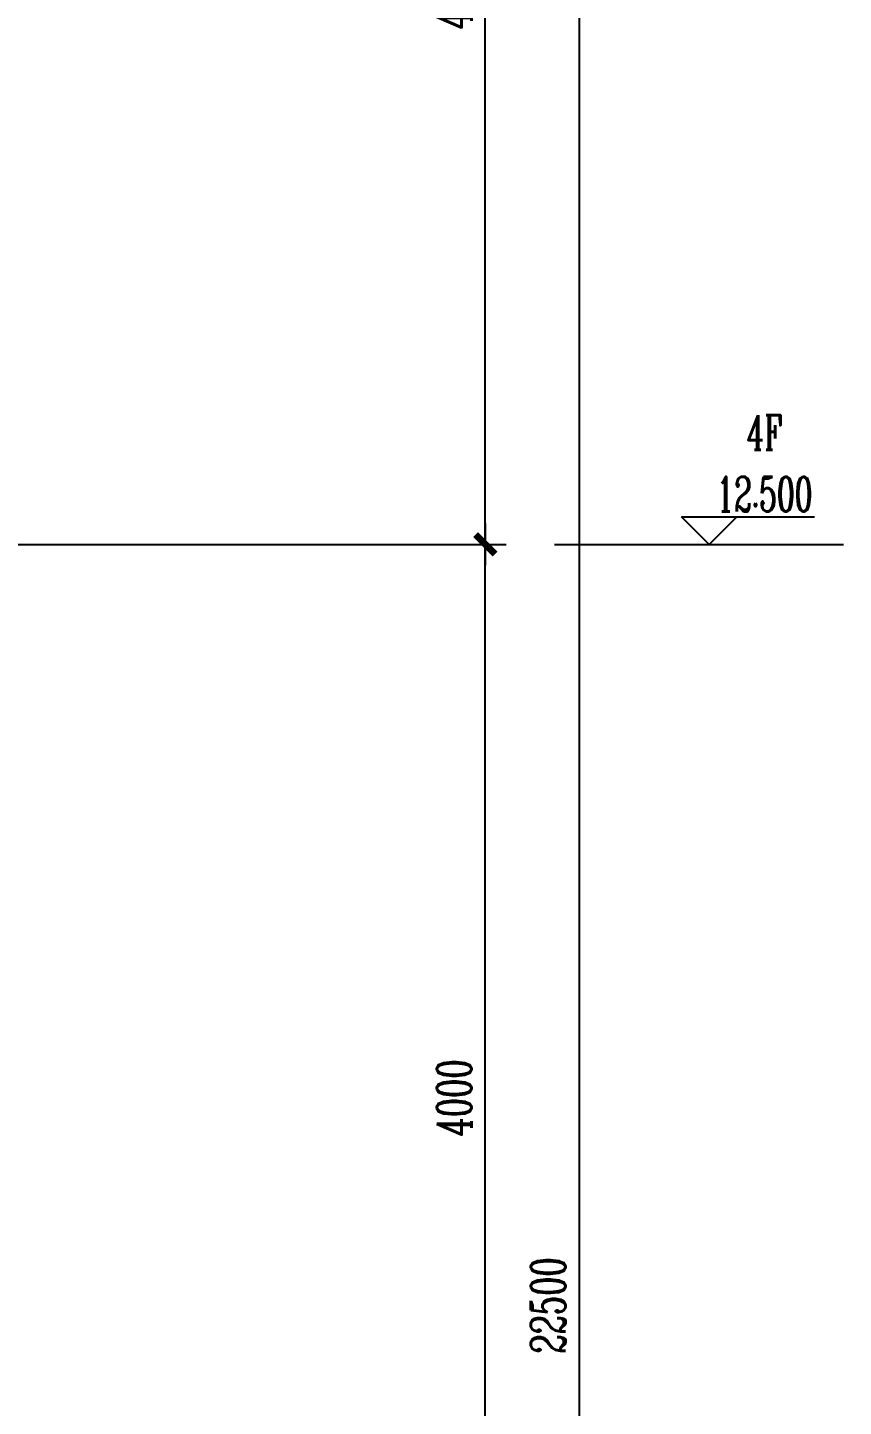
# Model space of a CAD drawing. Extents: x -345393 to -54719, y 203828 to 476815.
# Drawn here: x -227621 to -224675, y 241278 to 246260 of the extents above; entities that cross this region are included whole.
import ezdxf
from ezdxf.enums import TextEntityAlignment as Align

# ---------------------------------------------------------------- set-up
doc = ezdxf.new("R2010")
doc.units = 0
doc.header["$LTSCALE"] = 1000
doc.header["$MEASUREMENT"] = 0
doc.layers.get('0').update_dxf_attribs({"color": 252, "linetype": 'CONTINUOUS'})
doc.layers.get('Defpoints').update_dxf_attribs({"color": 252, "linetype": 'CONTINUOUS'})
for name, color, linetype in [('AXIS', 252, 'CONTINUOUS'), ('DIM_ELEV', 252, 'CONTINUOUS'), ('暖通-风-标注', 160, 'CONTINUOUS')]:
    doc.layers.add(name, color=color, linetype=linetype)
doc.styles.add('HZ-ZGBZ', font='romanc.shx', dxfattribs={"width": 0.65, "bigfont": '0hztxt.shx'})
doc.dimstyles.new('暖-标注50', dxfattribs={"dimscale": 0.5, "dimtxt": 250, "dimasz": 1, "dimexe": 150, "dimexo": 150, "dimgap": 100, "dimtad": 1, "dimdec": 0, "dimdsep": 46, "dimtxsty": 'HZ-ZGBZ', "dimblk": '_DIMX', "dimcen": 0.09, "dimclrt": 7, "dimadec": 0, "dimazin": 0, "dimtfac": 1, "dimtdec": 0, "dimtix": 1, "dimtmove": 2, "dimatfit": 3, "dimldrblk": '_DIMX', "dimfxl": 0, "dimtolj": 1, "dimtzin": 0, "dimarcsym": 0})

# ---------------------------------------------------------------- blocks, each defined once
blk = doc.blocks.new('_DIMX')
blk.add_line((-150, 0), (150, 0))
at = {"const_width": 50}
blk.add_lwpolyline([(-70, -70), (70, 70)], dxfattribs=at)
blk = doc.blocks.new('*D354')
at = {"layer": 'Defpoints', "color": 0}
for p in [(-227902.4, 244393.1), (-225968.1, 244393.1), (-227902.4, 240393.1)]:
    blk.add_point(p, dxfattribs=at)
at = {"layer": '暖通-风-标注', "color": 0, "lineweight": -2}
for p, q in [((-227827.4, 244393.1), (-225893.1, 244393.1)), ((-225968.1, 240393.6), (-225968.1, 244392.6)), ((-227827.4, 240393.1), (-225893.1, 240393.1))]:
    blk.add_line(p, q, dxfattribs=at)
at = {"layer": '暖通-风-标注', "color": 0, "lineweight": -2, "xscale": 0.5, "yscale": 0.5, "zscale": 0.5}
for p, rotation in [((-225968.1, 244393.1), 90), ((-225968.1, 240393.1), 270)]:
    blk.add_blockref('_DIMX', p, dxfattribs=dict(at, rotation=rotation))
at = {"layer": '暖通-风-标注', "color": 7, "insert": (-226080.6, 242393.1), "char_height": 125, "attachment_point": 5, "rotation": 90, "style": 'HZ-ZGBZ'}
blk.add_mtext('\\A1;4000', dxfattribs=at)
blk = doc.blocks.new('*D355')
at = {"layer": 'Defpoints', "color": 0}
for p in [(-227902.4, 248393.1), (-225968.1, 248393.1), (-227902.4, 244393.1)]:
    blk.add_point(p, dxfattribs=at)
at = {"layer": '暖通-风-标注', "color": 0, "lineweight": -2}
for p, q in [((-227827.4, 248393.1), (-225893.1, 248393.1)), ((-225968.1, 244393.6), (-225968.1, 248392.6)), ((-227827.4, 244393.1), (-225893.1, 244393.1))]:
    blk.add_line(p, q, dxfattribs=at)
at = {"layer": '暖通-风-标注', "color": 0, "lineweight": -2, "xscale": 0.5, "yscale": 0.5, "zscale": 0.5}
for p, rotation in [((-225968.1, 248393.1), 90), ((-225968.1, 244393.1), 270)]:
    blk.add_blockref('_DIMX', p, dxfattribs=dict(at, rotation=rotation))
at = {"layer": '暖通-风-标注', "color": 7, "insert": (-226080.6, 246393.1), "char_height": 125, "attachment_point": 5, "rotation": 90, "style": 'HZ-ZGBZ'}
blk.add_mtext('\\A1;4000', dxfattribs=at)
blk = doc.blocks.new('*D357')
at = {"layer": 'Defpoints', "color": 0}
for p in [(-227990.7, 252893.1), (-225628.5, 252893.1), (-227990.7, 230393.1)]:
    blk.add_point(p, dxfattribs=at)
at = {"layer": '暖通-风-标注', "color": 0, "lineweight": -2}
for p, q in [((-227915.7, 252893.1), (-225553.5, 252893.1)), ((-225628.5, 230393.6), (-225628.5, 252892.6)), ((-227915.7, 230393.1), (-225553.5, 230393.1))]:
    blk.add_line(p, q, dxfattribs=at)
at = {"layer": '暖通-风-标注', "color": 0, "lineweight": -2, "xscale": 0.5, "yscale": 0.5, "zscale": 0.5}
for p, rotation in [((-225628.5, 252893.1), 90), ((-225628.5, 230393.1), 270)]:
    blk.add_blockref('_DIMX', p, dxfattribs=dict(at, rotation=rotation))
at = {"layer": '暖通-风-标注', "color": 7, "insert": (-225741, 241643.1), "char_height": 125, "attachment_point": 5, "rotation": 90, "style": 'HZ-ZGBZ'}
blk.add_mtext('\\A1;22500', dxfattribs=at)

msp = doc.modelspace()

# ---------------------------------------------------------------- linework, layer by layer
at = {"layer": 'AXIS'}
for p, q in [((-225260.01522, 244492.5295), (-224779.70997, 244492.5295)), ((-225160.01522, 244392.5295), (-225260.01522, 244492.5295)), ((-225160.01522, 244392.5295), (-225060.01522, 244492.5295))]:
    msp.add_line(p, q, dxfattribs=at)
at = {"layer": 'DIM_ELEV'}
msp.add_line((-225718.0606, 244393.07192), (-224674.9409, 244393.07192), dxfattribs=at)

# ---------------------------------------------------------------- texts
at = {"layer": 'AXIS', "style": 'HZ-ZGBZ', "width": 0.6}
for s, p in [('4F', (-224960.09148, 244796.89291)), ('12.500', (-224960.09148, 244574.83874))]:
    msp.add_text(s, height=125, dxfattribs=at).set_placement(p, align=Align.MIDDLE)

# ---------------------------------------------------------------- dimensions: what is measured, and where the dimension line sits
at = {"layer": '暖通-风-标注'}
for p1, p2, distance, picture, middle in [((-227990.73332, 230393.07192), (-227990.73332, 252893.07192), -2362.21248, '*D357', (-225741.02084, 241643.07192)), ((-227902.38029, 244393.07192), (-227902.38029, 248393.07192), -1934.31969, '*D355', (-226080.5606, 246393.07192)), ((-227902.38029, 240393.07192), (-227902.38029, 244393.07192), -1934.31969, '*D354', (-226080.5606, 242393.07192))]:
    dim = msp.add_aligned_dim(p1=p1, p2=p2, distance=distance, dimstyle='暖-标注50', dxfattribs=at)
    dim.commit()
    dim.dimension.update_dxf_attribs({"geometry": picture, "text_midpoint": middle})

doc.saveas('drawing.dxf')
